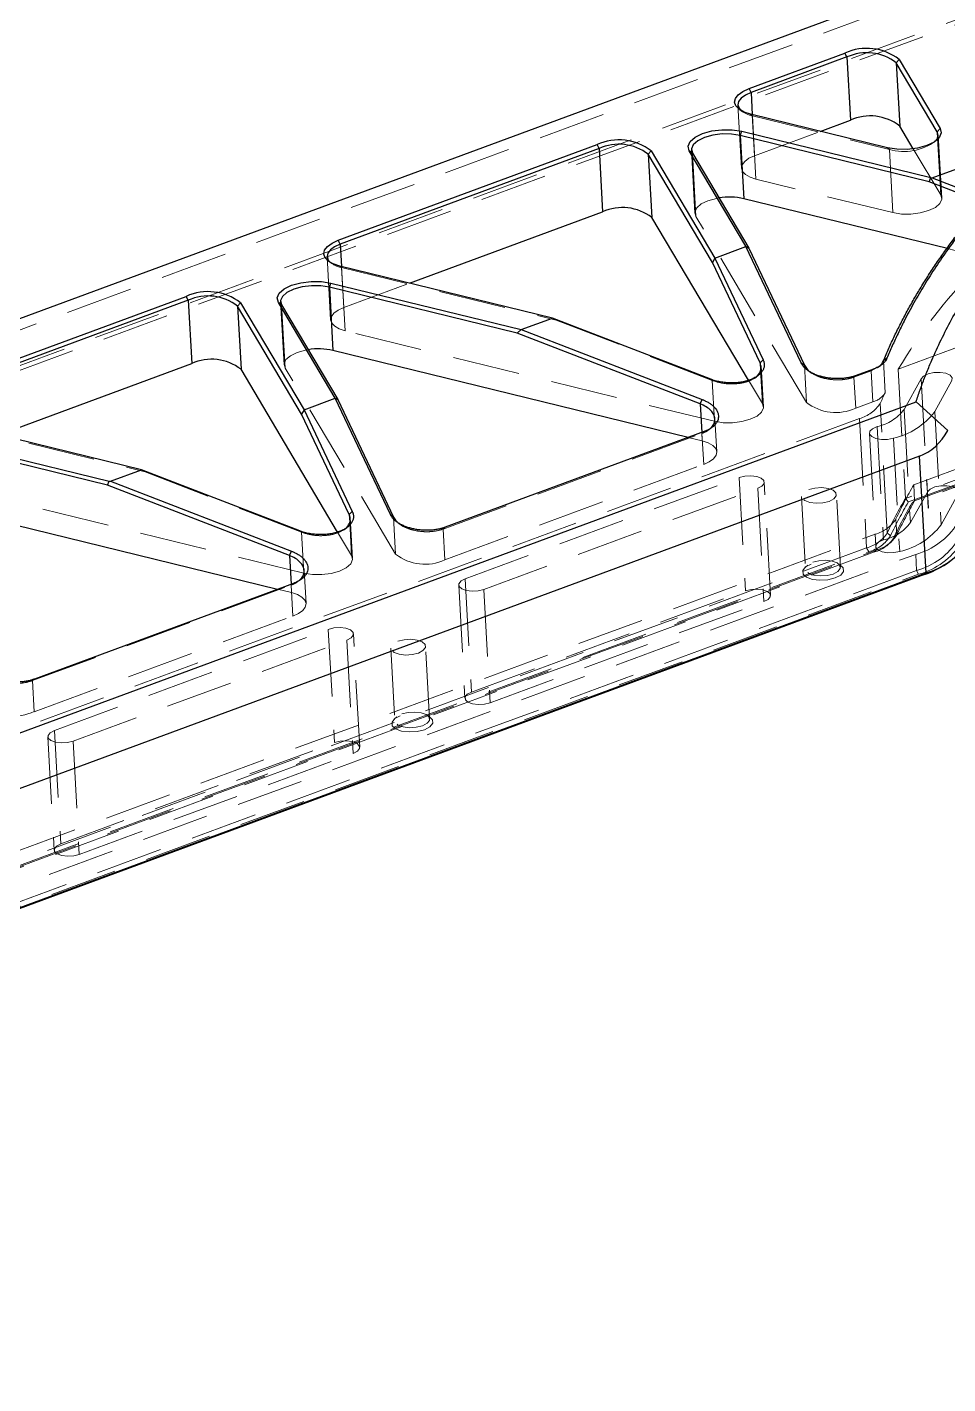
# Model space of a CAD drawing. Header units: millimetres. Extents: x 0 to 420, y 0 to 298.
# Drawn here: x 372.23 to 389.64, y 233.43 to 259.08 of the extents above; entities that cross this region are included whole.
import ezdxf

# ---------------------------------------------------------------- set-up
doc = ezdxf.new("R2010")
doc.units = ezdxf.units.MM
doc.linetypes.add('HIDDEN', pattern=[1.905, 1.27, -0.635])

msp = doc.modelspace()

# ---------------------------------------------------------------- linework, layer by layer
at = {"color": 7, "linetype": 'Continuous', "lineweight": 25}
for p, q in [((396.44587, 262.56396), (360.80867, 249.40105)), ((385.88277, 257.92049), (387.69662, 258.59045)), ((387.73473, 258.51665), (385.92088, 257.84669)), ((387.73473, 258.51665), (387.69662, 258.59045)), ((387.73473, 258.51665), (387.80121, 257.32049)), ((388.66602, 258.40767), (388.72104, 258.47057)), ((389.44072, 257.10363), (388.66602, 258.40767)), ((388.66602, 258.40767), (388.73249, 257.2115)), ((388.72104, 258.47057), (389.49574, 257.16654)), ((385.92088, 257.84669), (385.88277, 257.92049)), ((385.92088, 257.84669), (385.9443, 257.42523)), ((389.34413, 256.23137), (393.53568, 257.77956)), ((388.50074, 256.79903), (385.91218, 257.4331)), ((387.23129, 257.10998), (387.80121, 257.32049)), ((385.71641, 257.03337), (385.74589, 257.111)), ((385.74589, 257.111), (389.32159, 256.23513)), ((388.98916, 256.77947), (388.73249, 257.2115)), ((389.49574, 257.16654), (389.44072, 257.10363)), ((389.44072, 257.10363), (389.4475, 256.98156)), ((378.11489, 255.05136), (383.00884, 256.85898)), ((383.04694, 256.78518), (383.00884, 256.85898)), ((385.71641, 257.03337), (385.78289, 255.83721)), ((389.28871, 256.15833), (385.71641, 257.03337)), ((383.04694, 256.78518), (378.153, 254.97755)), ((383.04694, 256.78518), (383.11342, 255.58901)), ((383.97823, 256.67619), (384.03325, 256.7391)), ((383.97823, 256.67619), (384.04471, 255.48003)), ((385.19156, 254.63384), (383.97823, 256.67619)), ((384.03325, 256.7391), (385.23627, 254.7141)), ((385.82102, 254.94216), (384.75089, 256.74348)), ((384.81186, 256.69927), (384.75089, 256.74348)), ((384.81186, 256.69927), (385.88098, 254.89966)), ((389.28871, 256.15833), (389.32159, 256.23513)), ((389.86455, 255.9361), (389.28871, 256.15833)), ((389.32159, 256.23513), (389.34413, 256.23137)), ((389.34413, 256.23137), (389.90283, 256.01576)), ((389.63532, 254.89355), (385.78289, 255.83721)), ((379.46341, 254.24085), (383.11342, 255.58901)), ((385.87221, 252.40386), (384.04471, 255.48003)), ((378.153, 254.97755), (378.11489, 255.05136)), ((378.153, 254.97755), (378.17642, 254.5561)), ((385.23627, 254.7141), (385.82402, 254.93119)), ((385.82402, 254.93119), (385.82102, 254.94216)), ((385.82102, 254.94216), (385.88098, 254.89966)), ((386.86722, 252.73189), (385.82402, 254.93119)), ((385.88098, 254.89966), (386.9294, 252.68933)), ((382.164, 253.57933), (378.1443, 254.56396)), ((385.23635, 254.71375), (385.19156, 254.63384)), ((386.09191, 252.73568), (385.19156, 254.63384)), ((385.23627, 254.7141), (385.23635, 254.71375)), ((385.23635, 254.71375), (386.149, 252.78967)), ((377.94853, 254.16424), (377.97801, 254.24186)), ((377.97801, 254.24186), (381.57337, 253.36118)), ((370.34701, 252.18222), (375.24096, 253.98984)), ((375.27906, 253.91604), (375.24096, 253.98984)), ((377.94853, 254.16424), (378.01501, 252.96807)), ((381.49954, 253.29441), (377.94853, 254.16424)), ((375.27906, 253.91604), (370.38512, 252.10842)), ((375.27906, 253.91604), (375.34554, 252.71988)), ((376.21035, 253.80706), (376.26537, 253.86996)), ((376.21035, 253.80706), (376.27683, 252.6109)), ((377.42368, 251.76471), (376.21035, 253.80706)), ((376.26537, 253.86996), (377.46839, 251.84497)), ((378.05903, 252.06312), (376.98301, 253.87435)), ((377.04398, 253.83014), (376.98301, 253.87435)), ((377.04398, 253.83014), (378.10673, 252.04125)), ((381.57337, 253.36118), (382.164, 253.57933)), ((382.16459, 253.57916), (382.164, 253.57933)), ((385.15838, 252.42378), (382.16459, 253.57916)), ((381.49954, 253.29441), (381.57381, 253.36095)), ((384.96019, 251.95886), (381.49954, 253.29441)), ((381.57337, 253.36118), (381.57381, 253.36095)), ((381.57381, 253.36095), (384.99683, 252.03992)), ((384.73417, 251.32221), (378.01501, 252.96807)), ((371.69553, 251.37171), (375.34554, 252.71988)), ((386.149, 252.78967), (386.09191, 252.73568)), ((386.09191, 252.73568), (386.09951, 252.59893)), ((386.86722, 252.73189), (386.9294, 252.68933)), ((388.49108, 252.82051), (388.42401, 252.77145)), ((378.10433, 249.53473), (376.27683, 252.6109)), ((388.23394, 252.61298), (387.90849, 252.49278)), ((350.11822, 237.62168), (389.04266, 251.99876)), ((377.46839, 251.84497), (378.05903, 252.06312)), ((378.05926, 252.06282), (378.05903, 252.06312)), ((379.10275, 249.86289), (378.05926, 252.06282)), ((378.05926, 252.06282), (378.10673, 252.04125)), ((378.10673, 252.04125), (379.1617, 249.81713)), ((384.96019, 251.95886), (384.99683, 252.03992)), ((384.96019, 251.95886), (384.99031, 251.41682)), ((389.04266, 251.99876), (389.6429, 251.45652)), ((374.39612, 250.7102), (370.37642, 251.69483)), ((377.46847, 251.84461), (377.42368, 251.76471)), ((378.32403, 249.86654), (377.42368, 251.76471)), ((377.46839, 251.84497), (377.46847, 251.84461)), ((377.46847, 251.84461), (378.38112, 249.92054)), ((385.03292, 251.43256), (380.13898, 249.62493)), ((373.75295, 250.42007), (370.18065, 251.2951)), ((370.21013, 251.37273), (373.78583, 250.49686)), ((389.10889, 250.96946), (347.67504, 235.6655)), ((389.23145, 248.76416), (389.10889, 250.96946)), ((373.80837, 250.49311), (374.39612, 250.7102)), ((374.39671, 250.71003), (374.39612, 250.7102)), ((377.3905, 249.55464), (374.39671, 250.71003)), ((373.75295, 250.42007), (373.78583, 250.49686)), ((377.19214, 249.09279), (373.75295, 250.42007)), ((373.78583, 250.49686), (373.80837, 250.49311)), ((373.80837, 250.49311), (377.23042, 249.17245)), ((370.24713, 250.09894), (376.96938, 248.45232)), ((378.38112, 249.92054), (378.32403, 249.86654)), ((378.32403, 249.86654), (378.33163, 249.7298)), ((379.10275, 249.86289), (379.1617, 249.81713)), ((377.19214, 249.09279), (377.23042, 249.17245)), ((377.19214, 249.09279), (377.22254, 248.54583)), ((389.1993, 248.73084), (347.76545, 233.42688)), ((347.7976, 233.4602), (389.23145, 248.76416)), ((389.23145, 248.76416), (389.1993, 248.73084)), ((377.26668, 248.56213), (372.37274, 246.75451))]:
    msp.add_line(p, q, dxfattribs=at)
at = {"color": 7, "linetype": 'HIDDEN', "lineweight": 18}
for p, q in [((360.48714, 249.0679), (396.12434, 262.23081)), ((396.16105, 261.57024), (368.16432, 251.2294)), ((368.3238, 251.20043), (396.19915, 261.49643)), ((385.6731, 257.61095), (385.73958, 256.41479)), ((385.70714, 257.51818), (385.76121, 257.48095)), ((385.91218, 257.4331), (385.94761, 257.4036)), ((385.9443, 257.42523), (385.98735, 256.65052)), ((385.94761, 257.4036), (388.53617, 256.76953)), ((385.94761, 257.4036), (386.01409, 256.20744)), ((385.98735, 256.65052), (387.23129, 257.10998)), ((389.38665, 256.90451), (389.43626, 256.9475)), ((389.4475, 256.98156), (389.5072, 255.90747)), ((389.52629, 255.84731), (389.45981, 257.04347)), ((384.79277, 256.75943), (384.85925, 255.56327)), ((384.81186, 256.69927), (384.87834, 255.50311)), ((388.50074, 256.79903), (388.53617, 256.76953)), ((388.53617, 256.76953), (388.60265, 255.57337)), ((389.5072, 255.90747), (388.98916, 256.77947)), ((388.60265, 255.57337), (386.01409, 256.20744)), ((386.96856, 251.9847), (384.87834, 255.50311)), ((389.92646, 254.82224), (389.63532, 254.89355)), ((377.90522, 254.74182), (377.9717, 253.54566)), ((377.93926, 254.64905), (377.99333, 254.61182)), ((378.17973, 254.53447), (378.1443, 254.56396)), ((378.17642, 254.5561), (378.21947, 253.78139)), ((378.17973, 254.53447), (382.23389, 253.5414)), ((378.17973, 254.53447), (378.24621, 253.33831)), ((378.21947, 253.78139), (379.46341, 254.24085)), ((377.02489, 253.8903), (377.09137, 252.69413)), ((377.04398, 253.83014), (377.11046, 252.63397)), ((382.16459, 253.57916), (382.23389, 253.5414)), ((382.23389, 253.5414), (385.18736, 252.40157)), ((385.23038, 251.62753), (378.24621, 253.33831)), ((388.70475, 252.61594), (390.61338, 253.32091)), ((388.42401, 252.77145), (388.4578, 252.16355)), ((379.20069, 249.11557), (377.11046, 252.63397)), ((386.09951, 252.59893), (386.13493, 251.96163)), ((386.15402, 251.90147), (386.111, 252.67554)), ((386.9294, 252.68933), (386.96856, 251.9847)), ((387.86725, 252.46233), (388.1927, 252.58254)), ((387.90849, 252.49278), (387.86725, 252.46233)), ((387.86725, 252.46233), (387.89985, 251.87572)), ((388.1927, 252.58254), (388.30521, 252.64445)), ((388.23394, 252.61298), (388.1927, 252.58254)), ((388.1927, 252.58254), (388.2253, 251.99593)), ((388.30946, 252.64095), (388.36664, 252.67951)), ((388.70475, 252.61594), (388.84068, 250.17006)), ((385.15838, 252.42378), (385.18736, 252.40157)), ((385.18736, 252.40157), (385.23038, 251.62753)), ((386.13493, 251.96163), (385.87221, 252.40386)), ((389.13625, 252.43245), (388.81481, 251.85374)), ((389.13625, 252.43245), (389.25531, 250.29007)), ((389.13659, 252.43225), (389.27252, 249.98636)), ((389.72079, 252.39868), (389.39538, 251.81283)), ((387.89985, 251.87572), (388.2253, 251.99593)), ((388.49821, 249.52128), (388.36228, 251.96717)), ((387.9713, 251.68065), (355.76131, 239.78361)), ((385.27369, 251.04994), (385.23915, 251.67146)), ((387.9713, 251.68065), (388.10723, 249.23476)), ((388.81481, 251.85374), (388.93387, 249.71136)), ((389.39538, 251.81283), (389.51444, 249.67045)), ((370.41186, 251.66533), (374.46601, 250.67227)), ((384.99031, 251.41682), (384.99918, 251.2573)), ((385.03292, 251.43256), (384.99346, 251.39832)), ((388.30747, 251.52729), (388.42653, 249.38491)), ((380.09951, 249.5907), (384.99346, 251.39832)), ((384.99918, 251.2573), (384.73417, 251.32221)), ((384.99346, 251.39832), (385.02592, 250.81421)), ((388.16059, 251.40163), (388.27965, 249.25925)), ((388.61279, 251.30927), (388.73185, 249.16688)), ((388.99825, 250.42726), (390.59584, 251.01734)), ((374.39671, 250.71003), (374.46601, 250.67227)), ((374.46601, 250.67227), (377.41949, 249.53244)), ((380.13197, 249.00659), (385.02592, 250.81421)), ((390.74931, 250.87503), (388.84068, 250.17006)), ((388.89596, 250.1026), (390.78742, 250.80122)), ((390.73214, 250.73651), (388.96574, 250.08408)), ((389.01512, 250.12376), (390.6127, 250.71384)), ((377.4625, 248.75839), (370.47833, 250.46917)), ((380.5166, 248.65036), (385.69519, 250.56312)), ((385.69519, 250.56312), (385.81425, 248.42074)), ((386.28944, 248.33616), (386.17037, 250.47855)), ((388.99825, 250.42726), (389.01512, 250.12376)), ((380.8679, 248.44793), (386.04648, 250.36068)), ((386.04648, 250.36068), (386.16555, 248.2183)), ((386.87568, 250.20765), (386.95208, 248.83295)), ((387.61106, 248.86958), (387.53466, 250.24427)), ((389.25531, 250.29007), (388.93387, 249.71136)), ((389.25928, 250.29721), (389.25531, 250.29007)), ((389.25531, 250.29007), (389.2722, 249.98618)), ((389.25928, 250.29721), (389.27615, 249.99371)), ((389.83986, 250.2563), (389.51444, 249.67045)), ((378.33163, 249.7298), (378.36705, 249.09249)), ((378.38614, 249.03233), (378.34312, 249.80641)), ((379.1617, 249.81713), (379.20069, 249.11557)), ((380.13898, 249.62493), (380.09951, 249.5907)), ((388.66123, 249.7815), (388.6781, 249.478)), ((355.86173, 237.52361), (388.26968, 249.49377)), ((377.3905, 249.55464), (377.41949, 249.53244)), ((377.41949, 249.53244), (377.4625, 248.75839)), ((378.36705, 249.09249), (378.10433, 249.53473)), ((380.09951, 249.5907), (380.13197, 249.00659)), ((388.28655, 249.19027), (388.26968, 249.49377)), ((388.49821, 249.52128), (388.55978, 249.46467)), ((388.62245, 249.42742), (388.6781, 249.478)), ((388.2544, 249.15695), (355.84644, 237.18679)), ((355.8786, 237.22011), (388.28655, 249.19027)), ((388.10723, 249.23476), (355.89725, 237.33772)), ((355.93535, 237.26392), (388.14534, 249.16096)), ((356.56433, 237.11873), (389.03476, 249.11197)), ((388.10723, 249.23476), (388.14534, 249.16096)), ((388.28655, 249.19027), (388.2544, 249.15695)), ((388.52796, 249.30855), (388.57757, 249.35154)), ((389.03476, 249.11197), (389.05162, 248.80846)), ((386.99232, 248.90939), (386.9427, 248.86639)), ((387.61667, 248.90385), (387.5626, 248.94108)), ((389.05162, 248.80846), (356.5812, 236.81523)), ((356.6193, 236.74143), (389.08973, 248.73466)), ((377.37235, 248.61233), (377.3767, 248.61527)), ((377.50581, 248.18081), (377.47112, 248.80501)), ((380.5166, 248.65036), (380.63566, 246.50798)), ((389.05162, 248.80846), (389.08973, 248.73466)), ((372.33149, 246.72406), (377.22544, 248.53168)), ((376.96938, 248.45232), (377.2313, 248.38816)), ((377.22254, 248.54583), (377.2313, 248.38816)), ((377.26668, 248.56213), (377.22544, 248.53168)), ((377.22544, 248.53168), (377.25804, 247.94508)), ((380.39271, 248.5325), (380.51177, 246.39012)), ((380.63566, 246.50798), (385.81425, 248.42074)), ((380.8679, 248.44793), (380.98696, 246.30554)), ((380.98696, 246.30554), (386.16555, 248.2183)), ((372.36409, 246.13745), (377.25804, 247.94508)), ((372.74872, 245.78123), (377.92731, 247.69399)), ((377.92731, 247.69399), (378.04637, 245.5516)), ((378.52156, 245.46703), (378.40249, 247.60941)), ((373.10002, 245.57879), (378.27861, 247.49155)), ((378.27861, 247.49155), (378.39767, 245.34916)), ((379.1078, 247.33852), (379.1842, 245.96382)), ((379.84318, 246.00044), (379.76678, 247.37514)), ((372.37274, 246.75451), (372.33149, 246.72406)), ((372.33149, 246.72406), (372.36409, 246.13745)), ((379.22444, 246.04025), (379.17482, 245.99726)), ((379.84879, 246.03472), (379.79472, 246.07195)), ((372.74872, 245.78123), (372.86778, 243.63885)), ((372.62483, 245.66336), (372.7439, 243.52098)), ((372.86778, 243.63885), (378.04637, 245.5516)), ((373.10002, 245.57879), (373.21908, 243.43641)), ((373.21908, 243.43641), (378.39767, 245.34916))]:
    msp.add_line(p, q, dxfattribs=at)
at = {"color": 7, "linetype": 'Continuous', "lineweight": 25, "flags": 128}
for points in [[(385.91218, 257.4331), (385.7894, 257.47351), (385.69478, 257.52708), (385.63387, 257.59067), (385.61025, 257.66056), (385.62531, 257.73262), (385.67815, 257.80265), (385.76568, 257.86652), (385.88277, 257.92049)], [(385.92088, 257.84669), (385.81443, 257.79762), (385.73486, 257.73956), (385.68682, 257.6759), (385.67313, 257.61038), (385.6946, 257.54685), (385.73664, 257.4997)], [(384.75089, 256.74348), (384.73036, 256.83048), (384.76854, 256.91888), (384.86201, 257.00081), (385.00244, 257.06897), (385.17732, 257.11727), (385.37106, 257.14143), (385.56639, 257.13927), (385.74589, 257.111)], [(385.71641, 257.03337), (385.55323, 257.05907), (385.37566, 257.06104), (385.19953, 257.03908), (385.04055, 256.99516), (384.91288, 256.9332), (384.82791, 256.85872), (384.7932, 256.77835), (384.81186, 256.69927)], [(389.49574, 257.16654), (389.51627, 257.07955), (389.47809, 256.99114), (389.38462, 256.90921), (389.24419, 256.84106), (389.06931, 256.79275), (388.87557, 256.7686), (388.68024, 256.77075), (388.50074, 256.79903)], [(378.1443, 254.56396), (378.02152, 254.60437), (377.9269, 254.65795), (377.86599, 254.72154), (377.84237, 254.79142), (377.85743, 254.86349), (377.91027, 254.93352), (377.9978, 254.99739), (378.11489, 255.05136)], [(378.153, 254.97755), (378.04656, 254.92849), (377.96698, 254.87043), (377.91894, 254.80677), (377.90525, 254.74125), (377.92673, 254.67772), (377.96876, 254.63057)], [(376.98301, 253.87435), (376.96248, 253.96134), (377.00066, 254.04975), (377.09413, 254.13168), (377.23456, 254.19983), (377.40944, 254.24814), (377.60318, 254.27229), (377.79851, 254.27014), (377.97801, 254.24186)], [(377.94853, 254.16424), (377.78535, 254.18994), (377.60778, 254.1919), (377.43165, 254.16995), (377.27267, 254.12603), (377.145, 254.06407), (377.06003, 253.98959), (377.02532, 253.90922), (377.04398, 253.83014)]]:
    msp.add_lwpolyline(points, dxfattribs=at)
at = {"color": 7, "linetype": 'HIDDEN', "lineweight": 18, "flags": 128}
for points in [[(385.98735, 256.65052), (385.88091, 256.60146), (385.80134, 256.5434), (385.75329, 256.47974), (385.73961, 256.41422), (385.76108, 256.35069), (385.81645, 256.29288), (385.90247, 256.24417), (386.01409, 256.20744)], [(385.31546, 255.85159), (385.26601, 255.84292), (385.10703, 255.799), (384.97936, 255.73704), (384.89438, 255.66256), (384.85968, 255.58219), (384.87834, 255.50311)], [(389.5072, 255.90747), (389.52586, 255.82839), (389.49115, 255.74802), (389.40618, 255.67354), (389.27851, 255.61158), (389.11953, 255.56766), (388.9434, 255.5457), (388.76583, 255.54767), (388.60265, 255.57337)], [(378.21947, 253.78139), (378.11303, 253.73233), (378.03346, 253.67426), (377.98542, 253.6106), (377.97173, 253.54509), (377.9932, 253.48156), (378.04857, 253.42374), (378.13459, 253.37504), (378.24621, 253.33831)], [(377.54758, 252.98245), (377.49813, 252.97378), (377.33915, 252.92987), (377.21148, 252.86791), (377.12651, 252.79342), (377.0918, 252.71306), (377.11046, 252.63397)], [(389.13659, 252.43225), (389.1824, 252.48357), (389.26729, 252.52474), (389.37789, 252.54928), (389.49677, 252.55331), (389.60522, 252.53621), (389.68615, 252.50067), (389.72681, 252.45229), (389.72079, 252.39868)], [(389.13625, 252.43245), (389.13629, 252.43243), (389.13634, 252.4324), (389.13638, 252.43238), (389.13642, 252.43235), (389.13646, 252.43233), (389.13651, 252.4323), (389.13655, 252.43227), (389.13659, 252.43225)], [(386.13493, 251.96163), (386.15359, 251.88254), (386.11889, 251.80218), (386.03391, 251.72769), (385.90624, 251.66573), (385.74726, 251.62182), (385.57114, 251.59986), (385.39357, 251.60182), (385.23038, 251.62753)], [(388.61279, 251.30927), (388.5025, 251.28695), (388.38577, 251.28462), (388.28035, 251.30265), (388.2023, 251.33827), (388.16351, 251.38608), (388.16987, 251.43879), (388.22042, 251.48837), (388.30747, 251.52729)], [(384.99918, 251.2573), (385.1108, 251.22056), (385.19682, 251.17186), (385.25219, 251.11404), (385.27366, 251.05051), (385.25997, 250.985), (385.21193, 250.92134), (385.13236, 250.86327), (385.02592, 250.81421)], [(385.69519, 250.56312), (385.80145, 250.58973), (385.91828, 250.59687), (386.02789, 250.58347), (386.11358, 250.55156), (386.16232, 250.506), (386.16669, 250.45373), (386.12601, 250.4027), (386.04648, 250.36068)], [(389.25928, 250.29721), (389.30979, 250.34681), (389.3968, 250.38574), (389.50707, 250.40807), (389.62381, 250.41042), (389.72925, 250.39242), (389.80733, 250.35681), (389.84617, 250.30901), (389.83986, 250.2563)], [(387.01195, 250.3373), (387.12885, 250.36657), (387.25736, 250.37443), (387.37792, 250.35969), (387.47219, 250.32459), (387.5258, 250.27447), (387.5306, 250.21697), (387.48586, 250.16084), (387.39838, 250.11462), (387.28149, 250.08535), (387.15298, 250.07749), (387.03241, 250.09223), (386.93815, 250.12734), (386.88453, 250.17745), (386.87973, 250.23495), (386.92448, 250.29108), (387.01195, 250.3373)], [(388.73185, 249.16688), (388.62157, 249.14457), (388.50483, 249.14224), (388.39941, 249.16026), (388.32137, 249.19589), (388.28257, 249.2437), (388.28893, 249.29641), (388.33949, 249.34599), (388.42653, 249.38491)], [(378.36705, 249.09249), (378.38571, 249.01341), (378.35101, 248.93304), (378.26603, 248.85856), (378.13837, 248.7966), (377.97938, 248.75268), (377.80326, 248.73073), (377.62569, 248.73269), (377.4625, 248.75839)], [(387.0562, 248.92929), (386.95282, 248.87467), (386.89994, 248.80833), (386.90561, 248.74038), (386.96897, 248.68115), (387.08038, 248.63967), (387.22287, 248.62224), (387.37474, 248.63153), (387.51289, 248.66612), (387.61627, 248.72074), (387.66915, 248.78708), (387.66348, 248.85504), (387.60012, 248.91427), (387.48871, 248.95575), (387.34622, 248.97317), (387.19435, 248.96388), (387.0562, 248.92929)], [(387.08835, 248.96261), (387.20525, 248.99187), (387.33376, 248.99974), (387.45432, 248.98499), (387.54859, 248.94989), (387.6022, 248.89978), (387.607, 248.84228), (387.56226, 248.78614), (387.47478, 248.73993), (387.35789, 248.71066), (387.22938, 248.7028), (387.10881, 248.71754), (387.01455, 248.75264), (386.96093, 248.80276), (386.95613, 248.86026), (387.00088, 248.91639), (387.08835, 248.96261)], [(380.8679, 248.44793), (380.76163, 248.42132), (380.6448, 248.41417), (380.5352, 248.42757), (380.4495, 248.45948), (380.40076, 248.50504), (380.3964, 248.55732), (380.43708, 248.60835), (380.5166, 248.65036)], [(377.2313, 248.38816), (377.34292, 248.35143), (377.42894, 248.30272), (377.48431, 248.24491), (377.50578, 248.18138), (377.4921, 248.11586), (377.44406, 248.0522), (377.36448, 247.99414), (377.25804, 247.94508)], [(385.81425, 248.42074), (385.92051, 248.44734), (386.03734, 248.45449), (386.14695, 248.44109), (386.23264, 248.40918), (386.28138, 248.36362), (386.28575, 248.31134), (386.24507, 248.26031), (386.16555, 248.2183)], [(377.92731, 247.69399), (378.03357, 247.72059), (378.1504, 247.72774), (378.26001, 247.71434), (378.3457, 247.68243), (378.39444, 247.63687), (378.39881, 247.58459), (378.35813, 247.53356), (378.27861, 247.49155)], [(379.24408, 247.46817), (379.36097, 247.49744), (379.48948, 247.5053), (379.61005, 247.49056), (379.70431, 247.45545), (379.75793, 247.40534), (379.76273, 247.34784), (379.71798, 247.2917), (379.63051, 247.24549), (379.51361, 247.21622), (379.3851, 247.20836), (379.26454, 247.2231), (379.17027, 247.2582), (379.11666, 247.30832), (379.11186, 247.36582), (379.1566, 247.42195), (379.24408, 247.46817)], [(380.98696, 246.30554), (380.8807, 246.27894), (380.76387, 246.27179), (380.65426, 246.28519), (380.56857, 246.3171), (380.51983, 246.36266), (380.51546, 246.41494), (380.55614, 246.46596), (380.63566, 246.50798)], [(379.28832, 246.06016), (379.18494, 246.00554), (379.13206, 245.9392), (379.13773, 245.87124), (379.2011, 245.81201), (379.3125, 245.77053), (379.45499, 245.75311), (379.60687, 245.7624), (379.74501, 245.79699), (379.84839, 245.85161), (379.90127, 245.91795), (379.8956, 245.9859), (379.83224, 246.04513), (379.72083, 246.08661), (379.57834, 246.10404), (379.42647, 246.09475), (379.28832, 246.06016)], [(379.32048, 246.09347), (379.43737, 246.12274), (379.56588, 246.1306), (379.68644, 246.11586), (379.78071, 246.08076), (379.83432, 246.03064), (379.83913, 245.97314), (379.79438, 245.91701), (379.7069, 245.87079), (379.59001, 245.84152), (379.4615, 245.83366), (379.34093, 245.84841), (379.24667, 245.88351), (379.19305, 245.93362), (379.18825, 245.99112), (379.233, 246.04726), (379.32048, 246.09347)], [(373.10002, 245.57879), (372.99375, 245.55218), (372.87693, 245.54504), (372.76732, 245.55844), (372.68162, 245.59035), (372.63288, 245.63591), (372.62852, 245.68818), (372.6692, 245.73921), (372.74872, 245.78123)], [(378.04637, 245.5516), (378.15264, 245.57821), (378.26946, 245.58536), (378.37907, 245.57195), (378.46477, 245.54004), (378.51351, 245.49448), (378.51787, 245.44221), (378.47719, 245.39118), (378.39767, 245.34916)], [(373.21908, 243.43641), (373.11282, 243.4098), (372.99599, 243.40266), (372.88638, 243.41606), (372.80069, 243.44797), (372.75195, 243.49353), (372.74758, 243.5458), (372.78826, 243.59683), (372.86778, 243.63885)]]:
    msp.add_lwpolyline(points, dxfattribs=at)
at = {"color": 7, "linetype": 'Continuous', "lineweight": 25}
for centre, radius, start, end in [((388.10981, 257.68437), 0.99585, 52.137243, 114.513582), ((388.11036, 257.69293), 0.90532, 52.137243, 114.513582), ((388.17683, 256.49677), 0.90532, 52.137243, 114.513582), ((389.30862, 257.0355), 0.14864, 312.474445, 27.284308), ((383.42202, 255.95289), 0.99585, 52.137243, 114.513582), ((383.42257, 255.96146), 0.90532, 52.137243, 114.513582), ((385.51167, 254.62512), 1.24206, 77.387097, 99.089128), ((383.48905, 254.76529), 0.90532, 52.137243, 114.513582), ((375.65415, 253.08376), 0.99585, 52.137243, 114.513582), ((375.65469, 253.09232), 0.90532, 52.137243, 114.513582), ((377.74379, 251.75599), 1.24206, 77.387097, 99.089128), ((375.72117, 251.89616), 0.90532, 52.137243, 114.513582), ((388.88063, 250.0604), 1.34288, 285.144336, 327.787729), ((388.59804, 250.4816), 1.85113, 288.953851, 309.03523)]:
    msp.add_arc(centre, radius, start, end, dxfattribs=at)
at = {"color": 7, "linetype": 'HIDDEN', "lineweight": 18}
for centre, radius, start, end in [((386.03729, 257.88009), 0.48486, 231.678105, 259.341742), ((388.81477, 257.72875), 0.99885, 253.804298, 306.505385), ((378.26941, 255.01096), 0.48486, 231.678108, 259.341742), ((397.52781, 247.33308), 10.28373, 135.852539, 149.088681), ((387.52422, 252.69944), 0.90532, 232.137243, 294.513582), ((387.79236, 252.33486), 0.67824, 285.297491, 327.171416), ((388.1138, 252.39565), 0.41498, 285.586039, 325.991745), ((395.19432, 248.76557), 7.545, 153.233133, 154.891504), ((388.12058, 252.3752), 0.86826, 282.430058, 323.088768), ((388.3245, 252.6172), 1.33932, 282.430058, 323.088768), ((395.71229, 246.51239), 7.77204, 149.754051, 155.125922), ((395.62896, 246.17201), 7.87815, 149.503482, 154.840811), ((395.66846, 246.12601), 7.85366, 149.579919, 154.842437), ((395.6955, 246.14786), 7.79638, 149.676746, 155.124256), ((395.72916, 246.20888), 7.77204, 149.754051, 155.125922), ((389.3488, 249.95326), 0.08315, 150.891212, 156.538832), ((388.09191, 250.14597), 0.67599, 285.24736, 327.373866), ((388.23964, 250.23281), 0.86826, 282.430058, 323.088768), ((388.44357, 250.47481), 1.33932, 282.430058, 323.088768), ((388.68155, 250.4123), 1.34745, 285.196317, 327.579281), ((387.92829, 249.88897), 0.67824, 285.297491, 327.171416), ((387.95566, 249.85442), 0.71893, 285.297491, 327.171416), ((388.08729, 249.77001), 0.63543, 285.24736, 327.373866), ((388.10878, 249.84246), 0.67599, 285.24736, 327.373866), ((388.69842, 250.1088), 1.34745, 285.196317, 327.579281), ((379.75635, 249.83031), 0.90532, 232.137243, 294.513582), ((388.72593, 250.074), 1.38787, 285.196317, 327.579281), ((371.98847, 246.96117), 0.90532, 232.137243, 294.513582)]:
    msp.add_arc(centre, radius, start, end, dxfattribs=at)
at = {"color": 7, "linetype": 'Continuous', "lineweight": 25}
msp.add_ellipse((387.8049, 254.03734), major_axis=(-1.35814, 3.04584), ratio=0.51648859, start_param=3.10766298, end_param=3.51457371, dxfattribs=at)
for points, knots in [([(389.04266, 251.99876), (389.05503, 252.03633), (389.07977, 252.11146), (389.11893, 252.22388), (389.1596, 252.33609), (389.20191, 252.44806), (389.24584, 252.5598), (389.29139, 252.6713), (389.37782, 252.87523), (389.51317, 253.17026), (389.71036, 253.55392), (389.92697, 253.93379), (390.16284, 254.30956), (390.41777, 254.68098), (390.78268, 255.1698), (391.28548, 255.7686), (391.80102, 256.2995), (392.17923, 256.6564), (392.39123, 256.84904), (392.6088, 257.03952), (392.83193, 257.22787), (393.06073, 257.41402), (393.29472, 257.59819), (393.45535, 257.71909), (393.53568, 257.77956)], [0, 0, 0, 0, 0.01789414, 0.03578536, 0.05367478, 0.0715635, 0.08945263, 0.10734328, 0.12523655, 0.18783161, 0.25039831, 0.31293515, 0.37549027, 0.43800758, 0.50051491, 0.62544395, 0.75035263, 0.78606043, 0.82173868, 0.85739631, 0.89304229, 0.92868559, 0.96433517, 1, 1, 1, 1]), ([(390.1557, 255.54658), (390.12602, 255.51027), (390.06666, 255.43764), (389.97971, 255.32813), (389.8943, 255.21822), (389.81056, 255.10785), (389.72848, 254.99706), (389.59444, 254.81169), (389.41458, 254.55024), (389.19853, 254.21062), (388.99778, 253.86765), (388.833, 253.56005), (388.69904, 253.28899), (388.59064, 253.05548), (388.52427, 252.89884), (388.49108, 252.82051)], [0, 0, 0, 0, 0.0416307, 0.08326049, 0.12489212, 0.16652834, 0.20817187, 0.24982546, 0.37476822, 0.49976116, 0.62476353, 0.74981708, 0.83319772, 0.91658474, 1, 1, 1, 1]), ([(388.42401, 252.77145), (388.44068, 252.81118), (388.47396, 252.89055), (388.5261, 253.00911), (388.57978, 253.12715), (388.63513, 253.24463), (388.69211, 253.36155), (388.75072, 253.4779), (388.81092, 253.59369), (388.87271, 253.7089), (388.93607, 253.82352), (389.001, 253.93756), (389.06746, 254.05101), (389.1591, 254.2031), (389.2784, 254.39308), (389.42873, 254.61996), (389.58527, 254.84446), (389.74809, 255.0665), (389.91648, 255.2862), (390.03406, 255.43094), (390.09274, 255.50318)], [0, 0, 0, 0, 0.0421924, 0.08429275, 0.12630108, 0.16821742, 0.21004181, 0.25177428, 0.29341486, 0.3349636, 0.37642052, 0.41778566, 0.45905906, 0.50024075, 0.58428749, 0.66803239, 0.75147578, 0.83461796, 0.91745926, 1, 1, 1, 1]), ([(386.149, 252.78967), (386.15167, 252.78371), (386.157, 252.77178), (386.16298, 252.7537), (386.16819, 252.73251), (386.17138, 252.70822), (386.17128, 252.68095), (386.16748, 252.6539), (386.16, 252.6272), (386.14889, 252.60102), (386.13421, 252.57549), (386.11603, 252.55077), (386.09447, 252.52698), (386.06964, 252.50427), (386.04168, 252.48276), (386.01074, 252.46258), (385.97702, 252.44382), (385.94068, 252.42661), (385.90194, 252.41103), (385.861, 252.39718), (385.81812, 252.38513), (385.77351, 252.37495), (385.72744, 252.3667), (385.68016, 252.36042), (385.63194, 252.35614), (385.58304, 252.35391), (385.53375, 252.35371), (385.48434, 252.35556), (385.43508, 252.35945), (385.38626, 252.36535), (385.33814, 252.37323), (385.291, 252.38305), (385.24509, 252.39474), (385.20812, 252.40601), (385.17936, 252.41586), (385.16538, 252.42113), (385.15838, 252.42378)], [0, 0, 0, 0, 0.02093363, 0.04185128, 0.06280453, 0.09417206, 0.12551685, 0.15683776, 0.18813425, 0.21940625, 0.25065433, 0.28187951, 0.31308338, 0.34426799, 0.37543584, 0.4065898, 0.43773305, 0.46886903, 0.50000132, 0.53113362, 0.56226959, 0.59341285, 0.6245668, 0.65573466, 0.68691927, 0.71812314, 0.74934832, 0.78059639, 0.8118684, 0.84316489, 0.8744858, 0.90583059, 0.93719812, 0.96858682, 0.9842783, 1, 1, 1, 1]), ([(385.97266, 252.44039), (385.97982, 252.44393), (386.03044, 252.469), (386.08379, 252.53612), (386.12379, 252.63406), (386.10255, 252.70176), (386.09191, 252.73568)], [0, 0, 0, 0, 0.05188696, 0.36681756, 0.6828399, 1, 1, 1, 1]), ([(387.90849, 252.49278), (387.90116, 252.49014), (387.88649, 252.48486), (387.86368, 252.47761), (387.83647, 252.46972), (387.80444, 252.46163), (387.755, 252.45118), (387.69078, 252.44134), (387.61117, 252.43488), (387.53012, 252.43387), (387.44883, 252.43831), (387.36849, 252.44814), (387.29029, 252.46321), (387.21537, 252.4833), (387.14484, 252.50812), (387.07974, 252.5373), (387.02103, 252.57041), (386.96957, 252.60696), (386.92611, 252.64642), (386.89708, 252.68125), (386.88081, 252.70637), (386.87262, 252.72089), (386.86902, 252.72822), (386.86722, 252.73189)], [0, 0, 0, 0, 0.02069987, 0.04140392, 0.06214677, 0.09318167, 0.12430732, 0.18647574, 0.24869708, 0.31098398, 0.37334521, 0.43578514, 0.49830352, 0.56089552, 0.62355199, 0.68626005, 0.7490038, 0.81176531, 0.87452559, 0.93726574, 0.96863685, 0.98430192, 1, 1, 1, 1]), ([(388.49108, 252.82051), (388.48876, 252.81524), (388.48412, 252.80469), (388.47265, 252.78398), (388.45526, 252.75872), (388.42939, 252.72977), (388.3988, 252.70237), (388.36371, 252.67675), (388.32442, 252.65312), (388.28839, 252.63526), (388.25788, 252.62209), (388.24193, 252.61602), (388.23394, 252.61298)], [0, 0, 0, 0, 0.06259712, 0.12533094, 0.25051883, 0.37560283, 0.50059486, 0.62550934, 0.75036343, 0.8751763, 0.93755777, 1, 1, 1, 1]), ([(388.30521, 252.64445), (388.31742, 252.6507), (388.38105, 252.68328), (388.40481, 252.73204), (388.42401, 252.77145)], [0, 0, 0, 0, 0.191799951, 1, 1, 1, 1]), ([(386.9294, 252.68933), (386.94584, 252.66293), (386.97871, 252.6101), (387.03205, 252.55971), (387.06919, 252.54037), (387.06921, 252.54036)], [0, 0, 0, 0, 0.49970488, 0.99980104, 1, 1, 1, 1]), ([(385.1472, 251.48917), (385.15829, 251.49774), (385.19714, 251.52774), (385.23099, 251.59062), (385.24535, 251.67201), (385.22226, 251.75506), (385.16503, 251.8336), (385.07813, 251.90472), (384.99949, 251.94082), (384.96019, 251.95886)], [0, 0, 0, 0, 0.062127118, 0.217575369, 0.3734992, 0.529867635, 0.686547498, 0.843334506, 1, 1, 1, 1]), ([(384.99683, 252.03992), (385.00435, 252.03695), (385.01938, 252.03101), (385.04115, 252.0215), (385.06584, 252.00991), (385.0929, 251.99591), (385.13123, 251.97368), (385.17475, 251.94369), (385.21905, 251.90477), (385.25483, 251.86345), (385.28155, 251.82036), (385.29883, 251.77611), (385.30639, 251.73138), (385.30415, 251.6868), (385.29211, 251.64304), (385.27047, 251.60075), (385.23953, 251.56054), (385.19976, 251.52301), (385.15174, 251.48872), (385.10543, 251.46324), (385.07008, 251.44727), (385.04912, 251.43866), (385.03833, 251.43459), (385.03292, 251.43256)], [0, 0, 0, 0, 0.020891781, 0.041792559, 0.062735984, 0.094074187, 0.125504605, 0.188264942, 0.251026505, 0.313770316, 0.376478428, 0.439134956, 0.50172701, 0.564245452, 0.626685437, 0.689046717, 0.751333672, 0.813555065, 0.875723542, 0.937854888, 0.96892682, 0.984445554, 1, 1, 1, 1]), ([(378.38112, 249.92054), (378.38379, 249.91457), (378.38913, 249.90265), (378.3951, 249.88456), (378.40031, 249.86338), (378.4035, 249.83909), (378.4034, 249.81182), (378.3996, 249.78476), (378.39212, 249.75807), (378.38101, 249.73189), (378.36633, 249.70636), (378.34815, 249.68164), (378.32659, 249.65785), (378.30176, 249.63514), (378.2738, 249.61363), (378.24287, 249.59344), (378.20914, 249.57469), (378.1728, 249.55748), (378.13406, 249.5419), (378.09313, 249.52805), (378.05024, 249.516), (378.00563, 249.50582), (377.95956, 249.49756), (377.91228, 249.49128), (377.86406, 249.48701), (377.81517, 249.48477), (377.76587, 249.48458), (377.71646, 249.48643), (377.6672, 249.49031), (377.61838, 249.49621), (377.57026, 249.50409), (377.52312, 249.51391), (377.47722, 249.5256), (377.44024, 249.53688), (377.41148, 249.54672), (377.3975, 249.552), (377.3905, 249.55464)], [0, 0, 0, 0, 0.02093363, 0.04185128, 0.06280453, 0.09417206, 0.12551685, 0.15683776, 0.18813425, 0.21940625, 0.25065433, 0.28187951, 0.31308338, 0.34426799, 0.37543584, 0.4065898, 0.43773305, 0.46886903, 0.50000132, 0.53113362, 0.56226959, 0.59341285, 0.6245668, 0.65573466, 0.68691927, 0.71812314, 0.74934832, 0.78059639, 0.8118684, 0.84316489, 0.8744858, 0.90583059, 0.93719812, 0.96858682, 0.9842783, 1, 1, 1, 1]), ([(378.20478, 249.57125), (378.21194, 249.5748), (378.26256, 249.59987), (378.31592, 249.66698), (378.35591, 249.76492), (378.33467, 249.83263), (378.32403, 249.86654)], [0, 0, 0, 0, 0.05188696, 0.36681756, 0.6828399, 1, 1, 1, 1]), ([(380.13898, 249.62493), (380.13168, 249.62231), (380.11708, 249.61706), (380.09438, 249.60984), (380.0673, 249.60199), (380.03543, 249.59394), (379.98622, 249.58354), (379.92232, 249.57374), (379.8431, 249.56732), (379.76244, 249.56631), (379.68154, 249.57073), (379.60159, 249.58051), (379.52376, 249.59551), (379.44921, 249.61551), (379.37903, 249.64021), (379.31424, 249.66925), (379.25581, 249.70219), (379.2046, 249.73857), (379.16136, 249.77783), (379.13246, 249.81249), (379.11627, 249.83749), (379.10812, 249.85194), (379.10454, 249.85924), (379.10275, 249.86289)], [0, 0, 0, 0, 0.02069978, 0.04140383, 0.06214677, 0.09318146, 0.12430732, 0.18647574, 0.24869708, 0.31098398, 0.37334521, 0.43578514, 0.49830352, 0.56089552, 0.62355199, 0.68626005, 0.7490038, 0.81176531, 0.87452559, 0.93726574, 0.96863685, 0.98430181, 1, 1, 1, 1]), ([(379.1617, 249.81713), (379.17698, 249.7902), (379.20454, 249.74161), (379.25996, 249.70052), (379.28466, 249.6822)], [0, 0, 0, 0, 0.5543384, 1, 1, 1, 1]), ([(377.23042, 249.17245), (377.23797, 249.16947), (377.25307, 249.1635), (377.27496, 249.15394), (377.29976, 249.14229), (377.32695, 249.12823), (377.36547, 249.10589), (377.4092, 249.07576), (377.45372, 249.03664), (377.48967, 248.99513), (377.51653, 248.95182), (377.53388, 248.90736), (377.54149, 248.86241), (377.53923, 248.81761), (377.52713, 248.77364), (377.50539, 248.73114), (377.4743, 248.69074), (377.43434, 248.65303), (377.38608, 248.61857), (377.33954, 248.59296), (377.30402, 248.57692), (377.28296, 248.56826), (377.27211, 248.56418), (377.26668, 248.56213)], [0, 0, 0, 0, 0.02089187, 0.04179265, 0.06273598, 0.09407439, 0.12550461, 0.18826494, 0.2510265, 0.31377032, 0.37647843, 0.43913496, 0.50172701, 0.56424545, 0.62668544, 0.68904672, 0.75133367, 0.81355507, 0.87572354, 0.93785489, 0.96892682, 0.98444566, 1, 1, 1, 1]), ([(377.36872, 248.6139), (377.38361, 248.62525), (377.42653, 248.65796), (377.46322, 248.724), (377.47725, 248.80557), (377.45425, 248.88869), (377.39699, 248.96733), (377.31009, 249.03856), (377.23145, 249.07472), (377.19214, 249.09279)], [0, 0, 0, 0, 0.080955308, 0.233274749, 0.386064704, 0.539294512, 0.692832414, 0.846476313, 1, 1, 1, 1]), ([(372.37274, 246.75451), (372.3654, 246.75187), (372.35073, 246.7466), (372.32793, 246.73934), (372.30072, 246.73146), (372.26868, 246.72336), (372.21924, 246.71291), (372.15502, 246.70307), (372.07542, 246.69661), (371.99437, 246.6956), (371.91307, 246.70004), (371.83273, 246.70987), (371.75453, 246.72494), (371.67961, 246.74504), (371.60909, 246.76986), (371.54399, 246.79904), (371.48527, 246.83214), (371.43381, 246.8687), (371.39036, 246.90815), (371.36132, 246.94298), (371.34505, 246.9681), (371.33686, 246.98262), (371.33326, 246.98995), (371.33146, 246.99362)], [0, 0, 0, 0, 0.02069987, 0.04140392, 0.06214677, 0.09318167, 0.12430732, 0.18647574, 0.24869708, 0.31098398, 0.37334521, 0.43578514, 0.49830352, 0.56089552, 0.62355199, 0.68626005, 0.7490038, 0.81176531, 0.87452559, 0.93726574, 0.96863685, 0.98430192, 1, 1, 1, 1])]:
    msp.add_open_spline(points, degree=3, knots=knots, dxfattribs=at)
at = {"color": 7, "linetype": 'HIDDEN', "lineweight": 18}
for points, knots in [([(385.18736, 252.40157), (385.24087, 252.38369), (385.3477, 252.34798), (385.53083, 252.32957), (385.70902, 252.34069), (385.86523, 252.37761), (385.93906, 252.42076), (385.97266, 252.44039)], [0, 0, 0, 0, 0.20800638, 0.41526658, 0.62181076, 0.82792016, 1, 1, 1, 1]), ([(385.97451, 252.4383), (385.98232, 252.44352), (385.99792, 252.45398), (386.01358, 252.46447), (386.02141, 252.46971)], [0, 0, 0, 0, 0.50000589, 1, 1, 1, 1]), ([(387.0181, 252.57363), (387.02667, 252.56805), (387.04383, 252.5569), (387.06077, 252.54586), (387.06924, 252.54033)], [0, 0, 0, 0, 0.49988956, 1, 1, 1, 1]), ([(387.06921, 252.54036), (387.1048, 252.51998), (387.17592, 252.47925), (387.30927, 252.43737), (387.45278, 252.41292), (387.59986, 252.40889), (387.74315, 252.4237), (387.8259, 252.44946), (387.86725, 252.46233)], [0, 0, 0, 0, 0.16765202, 0.33503425, 0.50193601, 0.6683238, 0.83428324, 1, 1, 1, 1]), ([(384.99346, 251.39832), (385.03173, 251.41408), (385.09297, 251.4393), (385.13241, 251.47556), (385.1472, 251.48917)], [0, 0, 0, 0, 0.62492844, 1, 1, 1, 1]), ([(385.15054, 251.48751), (385.16004, 251.4948), (385.17903, 251.50938), (385.19806, 251.52399), (385.20757, 251.53129)], [0, 0, 0, 0, 0.50001227, 1, 1, 1, 1]), ([(389.27615, 249.99371), (389.27532, 249.99222), (389.2745, 249.99068), (389.27368, 249.9891), (389.27319, 249.98814), (389.27269, 249.98717), (389.2722, 249.98618)], [-0.000050078794, -0.000050078794, -0.000050078794, -0.000050078794, 0, 0, 0, 0.0000301356085, 0.0000301356085, 0.0000301356085, 0.0000301356085]), ([(379.23298, 249.71877), (379.24127, 249.71251), (379.25784, 249.69998), (379.27427, 249.68753), (379.28248, 249.68131)], [0, 0, 0, 0, 0.49990208, 1, 1, 1, 1]), ([(379.28466, 249.6822), (379.29012, 249.67754), (379.32335, 249.6492), (379.41089, 249.60851), (379.54082, 249.56526), (379.68524, 249.54127), (379.83208, 249.5372), (379.97542, 249.55207), (380.05817, 249.57783), (380.09951, 249.5907)], [0, 0, 0, 0, 0.03194934, 0.19428917, 0.35630632, 0.5178628, 0.67892653, 0.83957959, 1, 1, 1, 1]), ([(377.41949, 249.53244), (377.473, 249.51456), (377.57982, 249.47885), (377.76295, 249.46043), (377.94114, 249.47155), (378.09735, 249.50848), (378.17118, 249.55162), (378.20478, 249.57125)], [0, 0, 0, 0, 0.20800638, 0.41526658, 0.62181076, 0.82792016, 1, 1, 1, 1]), ([(378.20664, 249.56916), (378.21444, 249.57439), (378.23004, 249.58484), (378.2457, 249.59533), (378.25353, 249.60057)], [0, 0, 0, 0, 0.50000589, 1, 1, 1, 1]), ([(377.22544, 248.53168), (377.26397, 248.54731), (377.32052, 248.57026), (377.35707, 248.60335), (377.36872, 248.6139)], [0, 0, 0, 0, 0.68127848, 1, 1, 1, 1]), ([(377.39575, 248.62814), (377.39769, 248.62944), (377.40935, 248.63732), (377.42104, 248.64522), (377.43079, 248.65181)], [0, 0, 0, 0, 0.16567233, 1, 1, 1, 1]), ([(371.53345, 246.8021), (371.56904, 246.78171), (371.64016, 246.74098), (371.77352, 246.6991), (371.91703, 246.67465), (372.06411, 246.67063), (372.20739, 246.68543), (372.29014, 246.71119), (372.33149, 246.72406)], [0, 0, 0, 0, 0.16765202, 0.33503425, 0.50193601, 0.6683238, 0.83428324, 1, 1, 1, 1])]:
    msp.add_open_spline(points, degree=3, knots=knots, dxfattribs=at)
for points in [[(388.89596, 250.1026), (388.87753, 250.12508), (388.8591, 250.14757), (388.84068, 250.17006)], [(389.01512, 250.12376), (388.99866, 250.11053), (388.9822, 250.0973), (388.96574, 250.08408)], [(389.2722, 249.98618), (389.27231, 249.98624), (389.27241, 249.9863), (389.27252, 249.98636)]]:
    msp.add_open_spline(points, degree=3, dxfattribs=at)

doc.saveas('drawing.dxf')
